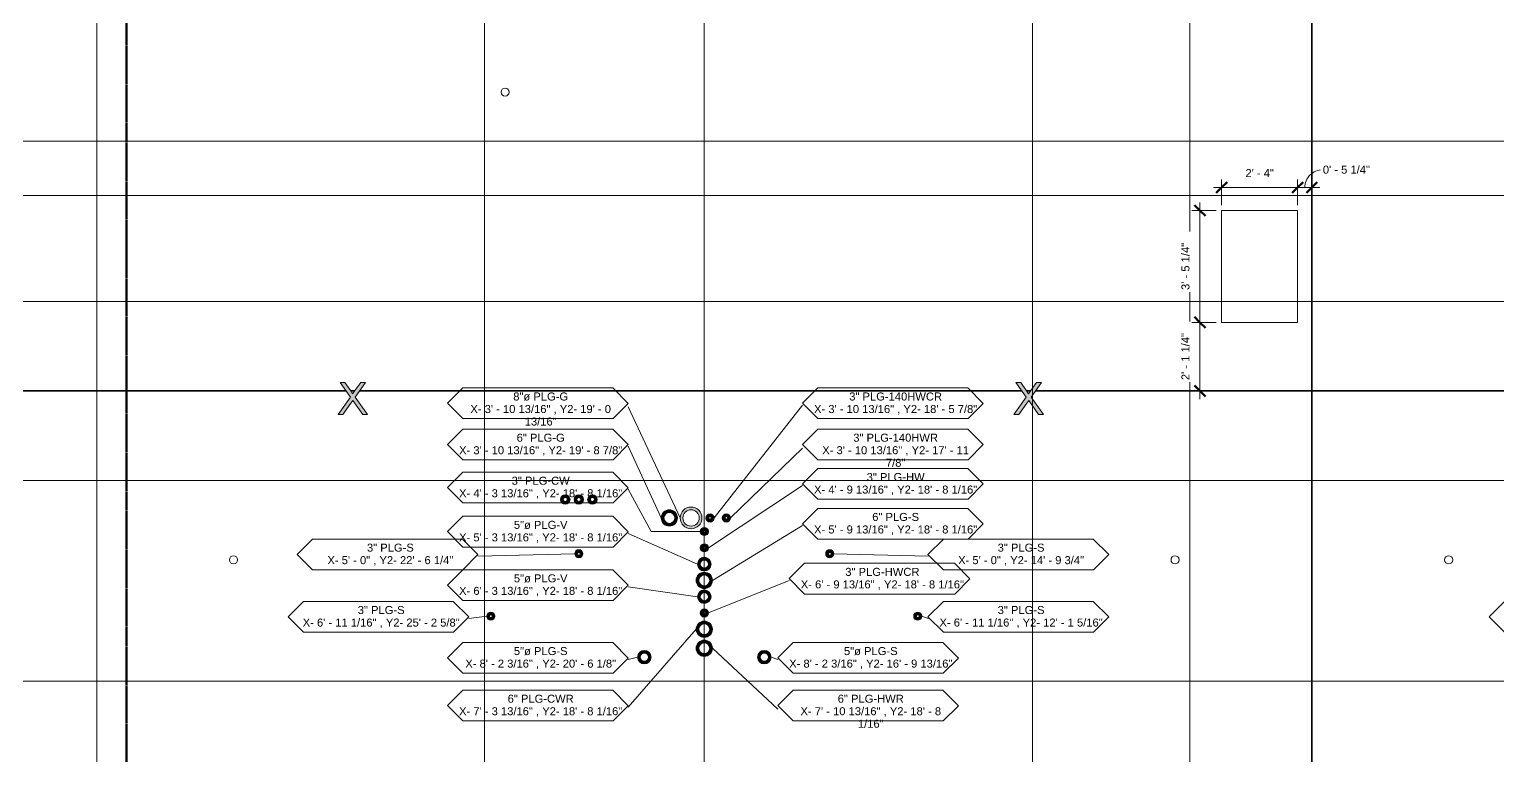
# Model space of a CAD drawing. Header units: inches. Extents: x -3670 to 241, y -250 to 1795.
# Drawn here: x -2381 to -1840, y 172 to 439 of the extents above; entities that cross this region are included whole.
import ezdxf

# ---------------------------------------------------------------- set-up
doc = ezdxf.new("R2010")
doc.units = ezdxf.units.IN
doc.header["$MEASUREMENT"] = 0
doc.linetypes.add('Dash', pattern=[0.25, 0.125, -0.125])
for name, color, linetype, lineweight in [('A-ANNO-DIMS', 211, 'Continuous', 9), ('A-ANNO-DIMS-32', 211, 'Continuous', 9), ('A-ANNO-MATC', 214, 'Dash', 140), ('A-DETL-MBND', 5, 'Continuous', 9), ('A-FLOR', 252, 'Continuous', 18), ('A-GENM', 13, 'Continuous', 9), ('A-GENM-IDEN', 13, 'Continuous', 9), ('S-GRID', 1, 'Continuous', 9)]:
    doc.layers.add(name, color=color, linetype=linetype, lineweight=lineweight)
doc.styles.add('Arial_1', font='arial.ttf', dxfattribs={"height": 2.950599})
doc.dimstyles.new('Linear_-_3_32__QAQC', dxfattribs={"dimscale": 12, "dimtxt": 3, "dimasz": 0.333333, "dimexe": 0.25, "dimexo": 0.166667, "dimgap": 0.25, "dimtad": 1, "dimdec": 4, "dimrnd": 0.0625, "dimzin": 1, "dimdsep": 46, "dimlunit": 4, "dimtxsty": 'Arial_1', "dimblk1": 'OBLIQUE', "dimblk2": 'OBLIQUE', "dimsah": 1, "dimcen": 0.09, "dimdle": 0.25, "dimadec": 0, "dimazin": 0, "dimtfac": 1, "dimtdec": 4, "dimtix": 1, "dimtmove": 0, "dimatfit": 3, "dimfxl": 1, "dimtvp": 1, "dimtfill": 1, "dimfrac": 2, "dimtolj": 1, "dimtzin": 0, "dimarcsym": 2})
doc.dimstyles.new('Linear_-_3_32__QAQC_1', dxfattribs={"dimscale": 12, "dimtxt": 3, "dimasz": 0.333333, "dimexe": 0.25, "dimexo": 0.166667, "dimgap": 0.25, "dimtad": 1, "dimdec": 4, "dimrnd": 0.0625, "dimzin": 1, "dimdsep": 46, "dimlunit": 4, "dimtxsty": 'Arial_1', "dimblk1": 'OBLIQUE', "dimblk2": 'OBLIQUE', "dimsah": 1, "dimcen": 0.09, "dimdle": 0.25, "dimadec": 0, "dimazin": 0, "dimtfac": 1, "dimtdec": 4, "dimtix": 1, "dimtmove": 0, "dimatfit": 3, "dimfxl": 1, "dimtvp": 1, "dimtfill": 1, "dimfrac": 2, "dimtolj": 1, "dimtzin": 0, "dimarcsym": 2})
doc.dimstyles.new('Linear_-_3_32__QAQC_4', dxfattribs={"dimscale": 12, "dimtxt": 3, "dimasz": 0.333333, "dimexe": 0.25, "dimexo": 0.166667, "dimgap": 0.25, "dimtad": 1, "dimdec": 4, "dimrnd": 0.0625, "dimzin": 1, "dimdsep": 46, "dimlunit": 4, "dimtxsty": 'Arial_1', "dimblk1": 'OBLIQUE', "dimblk2": 'OBLIQUE', "dimsah": 1, "dimcen": 0.09, "dimdle": 0.25, "dimadec": 0, "dimazin": 0, "dimtfac": 1, "dimtdec": 4, "dimtix": 1, "dimtmove": 1, "dimatfit": 3, "dimfxl": 1, "dimtvp": 1, "dimtfill": 1, "dimfrac": 2, "dimtolj": 1, "dimtzin": 0, "dimarcsym": 2})

# ---------------------------------------------------------------- blocks, each defined once
blk = doc.blocks.new('TBC_Round Sleeve - Floor or Wall - TBC_Round Sleeve - Floor or Wall-1542574-01 - SECOND LEVEL - PENENTRATIONS')
at = {"layer": 'A-DETL-MBND'}
h = blk.add_hatch(color=256, dxfattribs=at)
h.paths.add_polyline_path([(-2.5, 0), (-2.41, -0.65), (-2.17, -1.25), (-1.77, -1.77), (-1.21, -2.18), (-0.65, -2.41), (0, -2.5), (0.65, -2.41), (1.25, -2.17), (1.77, -1.77), (2.17, -1.25), (2.41, -0.65), (2.5, 0), (2.41, 0.65), (2.17, 1.25), (1.77, 1.77), (1.25, 2.17), (0.65, 2.41), (0, 2.5), (-0.65, 2.41), (-1.25, 2.17), (-1.77, 1.77), (-2.17, 1.25), (-2.41, 0.65)], flags=0)
h.paths.add_polyline_path([(-1.5, 0), (-1.45, 0.39), (-1.3, 0.75), (-1.06, 1.06), (-0.75, 1.3), (-0.39, 1.45), (0, 1.5), (0.39, 1.45), (0.75, 1.3), (1.06, 1.06), (1.3, 0.75), (1.45, 0.39), (1.5, 0), (1.45, -0.39), (1.3, -0.75), (1.06, -1.06), (0.75, -1.3), (0.39, -1.45), (0, -1.5), (-0.39, -1.45), (-0.75, -1.3), (-1.06, -1.06), (-1.3, -0.75), (-1.45, -0.39)], flags=0)
for radius, start, end in [(2.5, 360, 180), (1.5, 0, 180), (2.5, 180, 360), (1.5, 180, 0)]:
    blk.add_arc((0, 0), radius, start, end, dxfattribs=at)
blk = doc.blocks.new('TBC_Round Sleeve - Floor or Wall - TBC_Round Sleeve - Floor or Wall-1542573-01 - SECOND LEVEL - PENENTRATIONS')
at = {"layer": 'A-DETL-MBND'}
h = blk.add_hatch(color=256, dxfattribs=at)
h.paths.add_polyline_path([(-1.5, 0), (-1.45, -0.39), (-1.3, -0.75), (-1.06, -1.06), (-0.75, -1.3), (-0.39, -1.45), (0, -1.5), (0.39, -1.45), (0.75, -1.3), (1.06, -1.06), (1.3, -0.75), (1.45, -0.39), (1.5, 0), (1.45, 0.39), (1.3, 0.75), (1.06, 1.06), (0.75, 1.3), (0.39, 1.45), (0, 1.5), (-0.39, 1.45), (-0.75, 1.3), (-1.06, 1.06), (-1.3, 0.75), (-1.45, 0.39)], flags=0)
h.paths.add_polyline_path([(-0.5, 0), (-0.48, 0.13), (-0.43, 0.25), (-0.35, 0.35), (-0.25, 0.43), (-0.13, 0.48), (0, 0.5), (0.13, 0.48), (0.25, 0.43), (0.35, 0.35), (0.43, 0.25), (0.48, 0.13), (0.5, 0), (0.48, -0.13), (0.43, -0.25), (0.35, -0.35), (0.25, -0.43), (0.13, -0.48), (0, -0.5), (-0.13, -0.48), (-0.25, -0.43), (-0.35, -0.35), (-0.43, -0.25), (-0.48, -0.13)], flags=0)
for radius, start, end in [(1.5, 360, 180), (0.5, 0, 180), (1.5, 180, 360), (0.5, 180, 0)]:
    blk.add_arc((0, 0), radius, start, end, dxfattribs=at)
blk = doc.blocks.new('TBC_Round Sleeve - Floor or Wall - TBC_Round Sleeve - Floor or Wall-1542575-01 - SECOND LEVEL - PENENTRATIONS')
at = {"layer": 'A-DETL-MBND'}
h = blk.add_hatch(color=256, dxfattribs=at)
h.paths.add_polyline_path([(-3, 0), (-2.9, -0.78), (-2.6, -1.5), (-2.12, -2.12), (-1.5, -2.6), (-0.78, -2.9), (0, -3), (0.78, -2.9), (1.5, -2.6), (2.12, -2.12), (2.6, -1.5), (2.9, -0.78), (3, 0), (2.9, 0.78), (2.6, 1.5), (2.12, 2.12), (1.5, 2.6), (0.78, 2.9), (0, 3), (-0.78, 2.9), (-1.5, 2.6), (-2.12, 2.12), (-2.6, 1.5), (-2.9, 0.78), (-2.97, 0.19)], flags=0)
h.paths.add_polyline_path([(-2, 0), (-1.93, 0.52), (-1.73, 1), (-1.41, 1.41), (-1, 1.73), (-0.52, 1.93), (0, 2), (0.52, 1.93), (1, 1.73), (1.41, 1.41), (1.73, 1), (1.93, 0.52), (2, 0), (1.93, -0.52), (1.73, -1), (1.41, -1.41), (1, -1.73), (0.52, -1.93), (0, -2), (-0.52, -1.93), (-1, -1.73), (-1.41, -1.41), (-1.73, -1), (-1.93, -0.52)], flags=0)
for radius, start, end in [(3, 360, 180), (2, 0, 180), (3, 180, 360), (2, 180, 0)]:
    blk.add_arc((0, 0), radius, start, end, dxfattribs=at)
blk = doc.blocks.new('TBC_Round Sleeve - Floor or Wall - TBC_Round Sleeve - Floor or Wall-1542576-01 - SECOND LEVEL - PENENTRATIONS')
at = {"layer": 'A-DETL-MBND'}
h = blk.add_hatch(color=256, dxfattribs=at)
h.paths.add_polyline_path([(-4, 0), (-3.86, -1.04), (-3.46, -2), (-2.83, -2.83), (-2, -3.46), (-1.04, -3.86), (0, -4), (1.04, -3.86), (2, -3.46), (2.83, -2.83), (3.46, -2), (3.86, -1.04), (4, 0), (3.86, 1.04), (3.46, 2), (2.83, 2.83), (2, 3.46), (1.04, 3.86), (0, 4), (-1.04, 3.86), (-2, 3.46), (-2.83, 2.83), (-3.46, 2), (-3.86, 1.04)], flags=0)
h.paths.add_polyline_path([(-3, 0), (-2.9, 0.78), (-2.6, 1.5), (-2.12, 2.12), (-1.5, 2.6), (-0.78, 2.9), (0, 3), (0.78, 2.9), (1.5, 2.6), (2.12, 2.12), (2.6, 1.5), (2.9, 0.78), (3, 0), (2.9, -0.78), (2.6, -1.5), (2.12, -2.12), (1.5, -2.6), (0.78, -2.9), (0, -3), (-0.78, -2.9), (-1.5, -2.6), (-2.12, -2.12), (-2.6, -1.5), (-2.9, -0.78)], flags=0)
for radius, start, end in [(4, 360, 180), (3, 0, 180), (4, 180, 360), (3, 180, 0)]:
    blk.add_arc((0, 0), radius, start, end, dxfattribs=at)
blk = doc.blocks.new('Control_Line - TBC_3D ControlLine_X-1534453-01 - SECOND LEVEL - PENENTRATIONS')
at = {"layer": 'A-GENM'}
h = blk.add_hatch(color=256, dxfattribs=at)
h.paths.add_polyline_path([(3733.2, -0.13), (3735.49, -0.12), (3735.32, 0.13), (3655.53, 0.12), (3655.33, -0.02), (3655.47, -0.13), (3678.65, -0.13)], flags=0)
h.paths.add_polyline_path([(3738, -0.13), (3738, 0.13), (3737.09, 0.12), (3737.24, -0.11), (3737.25, -0.13), (3737.85, -0.13)], flags=0)
h.paths.add_polyline_path([(3653.52, -0.13), (3654, -0.12), (3654.11, -0.06), (3653.85, 0.13), (3491.31, 0.12), (3491.13, -0.13), (3615.68, -0.13)], flags=0)
h.paths.add_polyline_path([(3450.4, -0.13), (3486.29, -0.12), (3486.12, 0.13), (3242.11, 0.12), (3241.93, -0.13), (3442.53, -0.13)], flags=0)
h.paths.add_polyline_path([(3489.34, -0.13), (3489.51, 0.13), (3487.89, 0.12), (3488.04, -0.11), (3488.05, -0.13), (3488.65, -0.13)], flags=0)
h.paths.add_polyline_path([(3238.85, -0.13), (3240.14, -0.12), (3240.31, 0.13), (3238.69, 0.12), (3238.84, -0.11), (3238.85, -0.12)], flags=0)
h.paths.add_polyline_path([(3201.5, 0), (3201.5, 0), (3201.38, 0.13), (2992.9, 0.11), (2992.73, -0.13), (3201.38, -0.12), (3201.47, -0.03)], flags=0)
h.paths.add_polyline_path([(3237.09, -0.13), (3236.92, 0.13), (3201.62, 0.12), (3201.5, 0), (3201.63, -0.13), (3234.8, -0.13)], flags=0)
h.paths.add_polyline_path([(2985.6, -0.13), (2987.89, -0.12), (2987.72, 0.13), (2743.7, 0.11), (2743.53, -0.13), (2923.07, -0.13)], flags=0)
h.paths.add_polyline_path([(2990.94, -0.13), (2991.11, 0.13), (2989.5, 0.11), (2989.64, -0.11), (2989.65, -0.13), (2990.25, -0.13)], flags=0)
h.paths.add_polyline_path([(2741.05, -0.13), (2741.74, -0.12), (2741.91, 0.13), (2740.3, 0.11), (2740.44, -0.11), (2740.45, -0.13)], flags=0)
h.paths.add_polyline_path([(2734.17, -0.13), (2738.69, -0.12), (2738.52, 0.13), (2494.5, 0.11), (2494.33, -0.13), (2702.69, -0.13)], flags=0)
h.paths.add_polyline_path([(2489.49, -0.13), (2489.32, 0.13), (2245.3, 0.11), (2245.13, -0.13), (2487.2, -0.13)], flags=0)
h.paths.add_polyline_path([(2492.54, -0.13), (2492.71, 0.13), (2491.1, 0.11), (2491.24, -0.11), (2491.25, -0.13), (2491.85, -0.13)], flags=0)
h.paths.add_polyline_path([(2240.29, -0.13), (2240.12, 0.13), (1996.1, 0.11), (1995.93, -0.13), (2238, -0.13)], flags=0)
h.paths.add_polyline_path([(2243.34, -0.13), (2243.51, 0.13), (2241.9, 0.11), (2242.04, -0.11), (2242.05, -0.13), (2242.65, -0.13)], flags=0)
h.paths.add_polyline_path([(1991.09, -0.13), (1990.92, 0.13), (1746.9, 0.11), (1746.73, -0.13), (1988.8, -0.13)], flags=0)
h.paths.add_polyline_path([(1992.85, -0.13), (1994.14, -0.11), (1994.31, 0.13), (1992.7, 0.11), (1992.84, -0.11), (1992.85, -0.12)], flags=0)
h.paths.add_polyline_path([(1743.65, -0.13), (1744.94, -0.11), (1745.11, 0.13), (1743.5, 0.11), (1743.64, -0.11), (1743.64, -0.12)], flags=0)
h.paths.add_polyline_path([(1599.5, 0), (1599.37, 0.13), (1497.7, 0.12), (1497.53, -0.13), (1599.39, -0.11), (1599.5, -0.01)], flags=0)
h.paths.add_polyline_path([(1726.73, -0.13), (1741.89, -0.11), (1741.72, 0.13), (1599.62, 0.12), (1599.5, 0), (1599.62, -0.13), (1663.77, -0.13)], flags=0)
h.paths.add_polyline_path([(1474.87, -0.13), (1492.68, -0.11), (1492.52, 0.13), (1248.5, 0.12), (1248.33, -0.13), (1348.94, -0.13)], flags=0)
h.paths.add_polyline_path([(1494.45, -0.13), (1495.74, -0.11), (1495.91, 0.13), (1494.29, 0.12), (1494.44, -0.11), (1494.44, -0.12)], flags=0)
h.paths.add_polyline_path([(1245.25, -0.13), (1246.55, -0.11), (1246.71, 0.13), (1245.09, 0.12), (1245.24, -0.11), (1245.24, -0.12)], flags=0)
h.paths.add_polyline_path([(1223.01, -0.13), (1243.48, -0.11), (1243.32, 0.13), (999.3, 0.12), (999.13, -0.13), (1160.05, -0.13)], flags=0)
h.paths.add_polyline_path([(994.29, -0.13), (994.12, 0.13), (750.11, 0.12), (749.93, -0.13), (992, -0.13)], flags=0)
h.paths.add_polyline_path([(997.34, -0.13), (997.51, 0.13), (995.89, 0.12), (996.04, -0.11), (996.05, -0.13), (996.65, -0.13)], flags=0)
h.paths.add_polyline_path([(747.45, -0.13), (748.15, -0.11), (748.31, 0.13), (746.69, 0.12), (746.84, -0.11), (746.85, -0.13)], flags=0)
h.paths.add_polyline_path([(742.8, -0.13), (745.08, -0.11), (744.92, 0.13), (500.91, 0.12), (500.73, -0.13), (719.29, -0.13)], flags=0)
h.paths.add_polyline_path([(474, 0), (473.87, 0.13), (375.59, 0.12), (375.39, -0.02), (375.54, -0.13), (473.88, -0.12), (474, 0)], flags=0)
h.paths.add_polyline_path([(495.89, -0.13), (495.72, 0.13), (474.12, 0.12), (474, 0), (474.12, -0.13), (493.6, -0.13)], flags=0)
h.paths.add_polyline_path([(498.25, -0.13), (498.94, -0.12), (499.11, 0.13), (497.49, 0.12), (497.64, -0.11), (497.65, -0.13)], flags=0)
h.paths.add_polyline_path([(372.98, -0.13), (374.07, -0.12), (374.17, -0.06), (373.92, 0.13), (251.71, 0.12), (251.53, -0.13), (357.24, -0.13)], flags=0)
h.paths.add_polyline_path([(249.05, -0.13), (249.74, -0.12), (249.91, 0.13), (248.29, 0.12), (248.44, -0.11), (248.45, -0.13)], flags=0)
h.paths.add_polyline_path([(244.4, -0.13), (246.69, -0.12), (246.52, 0.13), (225.59, 0.12), (225.39, -0.02), (225.54, -0.13), (225.88, -0.13)], flags=0)
h.paths.add_polyline_path([(223.58, -0.13), (224.07, -0.12), (224.17, -0.06), (223.92, 0.13), (83.66, 0.12), (83.46, -0.02), (83.61, -0.13), (215.57, -0.13)], flags=0)
h.paths.add_polyline_path([(82.13, -0.13), (82.24, -0.06), (81.98, 0.13), (2.72, 0.12), (2.72, -0.13), (81.65, -0.13)], flags=0)
for points in [[(1251.36, -8.71), (1246.8, -2.29), (1250.62, 3.1), (1248.82, 3.1), (1245.85, -1.1), (1245.12, 0.08), (1242.97, 3.1), (1241.2, 3.1), (1245.02, -2.27), (1240.46, -8.71), (1242.26, -8.71), (1245.92, -3.54), (1249.58, -8.71)], [(1500.56, -8.71), (1496, -2.29), (1499.82, 3.1), (1498.02, 3.1), (1495.05, -1.1), (1494.32, 0.08), (1492.17, 3.1), (1490.4, 3.1), (1494.22, -2.27), (1489.66, -8.71), (1491.46, -8.71), (1495.12, -3.54), (1498.78, -8.71)]]:
    blk.add_hatch(color=256, dxfattribs=at).paths.add_polyline_path(points, flags=0)
for p, q in [((1243.32, 0.13), (999.31, 0.13)), ((1242.97, 3.1), (1241.2, 3.1)), ((1241.2, 3.1), (1245.02, -2.27)), ((1245.12, 0.08), (1242.97, 3.1)), ((1246.71, 0.13), (1245.09, 0.13)), ((1245.85, -1.1), (1245.12, 0.08)), ((1246.69, 0.1), (1245.85, -1.1)), ((1248.82, 3.1), (1246.69, 0.1)), ((1246.8, -2.29), (1250.62, 3.1)), ((1492.52, 0.13), (1248.51, 0.13)), ((1250.62, 3.1), (1248.82, 3.1)), ((1492.17, 3.1), (1490.4, 3.1)), ((1490.4, 3.1), (1494.22, -2.27)), ((1494.32, 0.08), (1492.17, 3.1)), ((1495.91, 0.13), (1494.29, 0.13)), ((1495.05, -1.1), (1494.32, 0.08)), ((1495.89, 0.1), (1495.05, -1.1)), ((1498.02, 3.1), (1495.89, 0.1)), ((1496, -2.29), (1499.82, 3.1)), ((1599.44, 0.13), (1497.71, 0.13)), ((1499.82, 3.1), (1498.02, 3.1)), ((1741.72, 0.13), (1599.56, 0.13)), ((999.13, -0.13), (1243.49, -0.13)), ((1245.02, -2.27), (1240.46, -8.71)), ((1242.26, -8.71), (1245.22, -4.52)), ((1245.22, -4.52), (1245.92, -3.54)), ((1245.25, -0.13), (1246.54, -0.13)), ((1245.92, -3.54), (1246.55, -4.43)), ((1246.55, -4.43), (1249.58, -8.71)), ((1251.36, -8.71), (1246.8, -2.29)), ((1248.33, -0.13), (1492.69, -0.13)), ((1494.22, -2.27), (1489.66, -8.71)), ((1491.46, -8.71), (1494.42, -4.52)), ((1494.42, -4.52), (1495.12, -3.54)), ((1494.45, -0.13), (1495.74, -0.13)), ((1495.12, -3.54), (1495.75, -4.43)), ((1495.75, -4.43), (1498.78, -8.71)), ((1500.56, -8.71), (1496, -2.29)), ((1497.53, -0.13), (1599.44, -0.13)), ((1599.56, -0.13), (1741.89, -0.13)), ((1240.46, -8.71), (1242.26, -8.71)), ((1249.58, -8.71), (1251.36, -8.71)), ((1489.66, -8.71), (1491.46, -8.71)), ((1498.78, -8.71), (1500.56, -8.71))]:
    blk.add_line(p, q, dxfattribs=at)
blk = doc.blocks.new('Control_Line - TBC_3D ControlLine_Y-1534558-01 - SECOND LEVEL - PENENTRATIONS')
at = {"layer": 'A-GENM'}
h = blk.add_hatch(color=256, dxfattribs=at)
h.paths.add_polyline_path([(1536, -0.06), (1536, 0.12), (1534.81, 0.12), (1534.64, -0.13), (1536, -0.12), (1536, -0.09)], flags=0)
h.paths.add_polyline_path([(1533.19, 0.12), (1529.89, 0.12), (1530.05, -0.13), (1533.03, -0.12), (1533.19, 0.12)], flags=0)
h.paths.add_polyline_path([(1528.31, -0.13), (1528.14, 0.12), (1431.14, 0.12), (1431.5, -0.13), (1526.12, -0.13)], flags=0)
h.paths.add_polyline_path([(1430.67, 0.11), (1430.67, 0.12), (1237.73, 0.11), (1237.76, -0.13), (1430.67, -0.12), (1430.67, 0.09)], flags=0)
h.paths.add_polyline_path([(1236.25, -0.13), (1236.2, 0.12), (1231.94, 0.11), (1231.9, -0.13), (1236.13, -0.13)], flags=0)
h.paths.add_polyline_path([(1230.46, 0.12), (1227.6, 0.11), (1227.44, -0.13), (1230.4, -0.11), (1230.46, 0.12)], flags=0)
h.paths.add_polyline_path([(1225.99, 0.12), (1222.69, 0.11), (1222.85, -0.13), (1225.84, -0.11), (1225.99, 0.12)], flags=0)
h.paths.add_polyline_path([(1221.11, -0.13), (1220.94, 0.12), (1070.11, 0.11), (1070, 0), (1070.13, -0.13), (1218.92, -0.13)], flags=0)
h.paths.add_polyline_path([(1070, 0), (1069.99, 0.01), (1069.88, 0.12), (930.53, 0.11), (930.56, -0.13), (1069.89, -0.11), (1069.98, -0.02)], flags=0)
h.paths.add_polyline_path([(929.05, -0.13), (929, 0.12), (924.75, 0.11), (924.7, -0.13), (928.93, -0.13)], flags=0)
h.paths.add_polyline_path([(923.26, 0.12), (920.41, 0.11), (920.24, -0.13), (923.2, -0.11), (923.26, 0.12)], flags=0)
h.paths.add_polyline_path([(918.79, 0.12), (915.49, 0.11), (915.65, -0.13), (918.64, -0.11), (918.79, 0.12)], flags=0)
h.paths.add_polyline_path([(913.91, -0.13), (913.74, 0.12), (623.33, 0.12), (623.36, -0.13), (911.72, -0.13)], flags=0)
h.paths.add_polyline_path([(621.85, -0.13), (621.8, 0.12), (617.55, 0.12), (617.5, -0.13), (621.73, -0.13)], flags=0)
h.paths.add_polyline_path([(616.06, 0.12), (613.21, 0.12), (613.04, -0.13), (616, -0.12), (616.06, 0.12)], flags=0)
h.paths.add_polyline_path([(611.59, 0.12), (608.29, 0.12), (608.45, -0.13), (611.44, -0.12), (611.59, 0.12)], flags=0)
h.paths.add_polyline_path([(606.71, -0.13), (606.54, 0.12), (372.54, 0.12), (372.9, -0.13), (604.52, -0.13)], flags=0)
h.paths.add_polyline_path([(372.07, -0.06), (372.07, 0.12), (316.13, 0.12), (316.16, -0.13), (372.07, -0.12), (372.07, -0.08)], flags=0)
h.paths.add_polyline_path([(314.65, -0.13), (314.6, 0.12), (310.35, 0.12), (310.3, -0.13), (314.53, -0.13)], flags=0)
h.paths.add_polyline_path([(308.86, 0.12), (306.01, 0.12), (305.84, -0.13), (308.8, -0.12), (308.86, 0.12)], flags=0)
h.paths.add_polyline_path([(304.39, 0.12), (301.09, 0.12), (301.25, -0.13), (304.24, -0.12), (304.39, 0.12)], flags=0)
h.paths.add_polyline_path([(299.51, -0.13), (299.34, 0.12), (222.54, 0.12), (222.9, -0.13), (297.92, -0.13)], flags=0)
h.paths.add_polyline_path([(222.07, 0.09), (222.07, 0.12), (99.94, 0.12), (100.3, -0.13), (222.07, -0.12), (222.07, 0.08)], flags=0)
h.paths.add_polyline_path([(99.47, 0.11), (99.47, 0.12), (8.93, 0.12), (8.96, -0.13), (99.47, -0.12), (99.47, 0.11)], flags=0)
h.paths.add_polyline_path([(7.45, -0.13), (7.4, 0.12), (3.15, 0.12), (3.1, -0.13), (7.33, -0.13)], flags=0)
for p, q in [((1069.94, 0.12), (930.53, 0.12)), ((1220.94, 0.12), (1070.06, 0.12)), ((930.55, -0.13), (1069.94, -0.13)), ((1070.06, -0.13), (1221.11, -0.13))]:
    blk.add_line(p, q, dxfattribs=at)
blk = doc.blocks.new('TBC_Round Sleeve - Floor or Wall - TBC_Round Sleeve - Floor or Wall-1542578-01 - SECOND LEVEL - PENENTRATIONS')
at = {"layer": 'A-DETL-MBND'}
h = blk.add_hatch(color=256, dxfattribs=at)
h.paths.add_polyline_path([(-1.75, 0), (-1.69, -0.45), (-1.52, -0.87), (-1.24, -1.24), (-0.87, -1.52), (-0.45, -1.69), (0, -1.75), (0.45, -1.69), (0.88, -1.52), (1.24, -1.24), (1.52, -0.87), (1.7, -0.41), (1.75, 0), (1.69, 0.45), (1.52, 0.88), (1.24, 1.24), (0.88, 1.52), (0.45, 1.69), (0, 1.75), (-0.45, 1.69), (-0.87, 1.52), (-1.24, 1.24), (-1.52, 0.88), (-1.69, 0.45)], flags=0)
h.paths.add_polyline_path([(-0.75, 0), (-0.72, 0.19), (-0.65, 0.38), (-0.53, 0.53), (-0.37, 0.65), (-0.19, 0.72), (0, 0.75), (0.19, 0.72), (0.38, 0.65), (0.53, 0.53), (0.65, 0.38), (0.72, 0.19), (0.75, 0), (0.72, -0.19), (0.62, -0.41), (0.53, -0.53), (0.38, -0.65), (0.19, -0.72), (0, -0.75), (-0.19, -0.72), (-0.37, -0.65), (-0.53, -0.53), (-0.65, -0.37), (-0.72, -0.19)], flags=0)
for radius, start, end in [(1.75, 360, 180), (0.75, 0, 180), (1.75, 180, 360), (0.75, 180, 0)]:
    blk.add_arc((0, 0), radius, start, end, dxfattribs=at)
blk = doc.blocks.new('TBC_Sleeve Element Tag_v2 - Sleeves Located-1541821-01 - SECOND LEVEL - PENENTRATIONS')
at = {"layer": 'A-GENM-IDEN'}
for p, q in [((-0.423, 0.029), (-0.6, -0.148)), ((1.303, 0.029), (-0.423, 0.029)), ((1.482, -0.15), (1.303, 0.029)), ((-0.6, -0.148), (-0.423, -0.325)), ((1.307, -0.325), (1.482, -0.15)), ((-0.423, -0.325), (1.307, -0.325))]:
    blk.add_line(p, q, dxfattribs=at)
blk = doc.blocks.new('DIMBLOCK242-01 - SECOND LEVEL - PENENTRATIONS')
at = {"layer": 'A-ANNO-DIMS-32', "transparency": 16777216}
for p, q in [((-1944.25, 380.95), (-1913.25, 380.95)), ((-1941.25, 374.48), (-1941.25, 383.95)), ((-1941.25, 380.95), (-1941.25, 374.48)), ((-1913.25, 374.48), (-1913.25, 383.95)), ((-1913.25, 380.95), (-1913.25, 374.48))]:
    blk.add_line(p, q, dxfattribs=at)
at = {"layer": 'A-ANNO-DIMS-32', "lineweight": 50, "transparency": 16777216}
for p, q in [((-1941.25, 380.95), (-1943.25, 378.95)), ((-1941.25, 380.95), (-1939.25, 382.95)), ((-1913.25, 380.95), (-1915.25, 378.95)), ((-1913.25, 380.95), (-1911.25, 382.95))]:
    blk.add_line(p, q, dxfattribs=at)
at = {"layer": 'A-ANNO-DIMS-32', "color": 0, "transparency": 16777216, "insert": (-1932.49, 387.77), "char_height": 2.951, "width": 12.5723, "attachment_point": 1, "line_spacing_factor": 0.938532, "style": 'Arial_1', "bg_fill": 3, "box_fill_scale": 1.25, "bg_fill_color": 0, "bg_fill_transparency": 0}
blk.add_mtext('2\' - 4"', dxfattribs=at)
blk = doc.blocks.new('_Oblique')
at = {"color": 0, "linetype": 'ByBlock', "lineweight": -2}
blk.add_line((-0.5, -0.5), (0.5, 0.5), dxfattribs=at)
blk = doc.blocks.new('DIMBLOCK243-01 - SECOND LEVEL - PENENTRATIONS')
at = {"layer": 'A-ANNO-DIMS-32', "lineweight": 50, "transparency": 16777216}
for p, q in [((-1913.25, 380.95), (-1915.25, 378.95)), ((-1913.25, 380.95), (-1911.25, 382.95)), ((-1908, 380.95), (-1910, 378.95)), ((-1908, 380.95), (-1906, 382.95))]:
    blk.add_line(p, q, dxfattribs=at)
at = {"layer": 'A-ANNO-DIMS-32', "transparency": 16777216}
for p, q in [((-1913.25, 374.48), (-1913.25, 383.95)), ((-1913.25, 380.95), (-1905, 380.95)), ((-1913.25, 380.95), (-1913.25, 374.48)), ((-1908, 381.77), (-1908, 377.95)), ((-1908, 380.95), (-1908, 381.77))]:
    blk.add_line(p, q, dxfattribs=at)
blk.add_ellipse((-1903.95, 380.95), major_axis=(6.68, 0), ratio=0.983872, start_param=1.570796, end_param=3.141593, dxfattribs=at)
at = {"layer": 'A-ANNO-DIMS-32', "color": 0, "transparency": 16777216, "insert": (-1903.95, 389.03), "char_height": 2.9506, "width": 20.7692, "attachment_point": 1, "line_spacing_factor": 0.938532, "style": 'Arial_1', "bg_fill": 3, "box_fill_scale": 1.25, "bg_fill_color": 0, "bg_fill_transparency": 0}
blk.add_mtext('0\' - 5 1/4"', dxfattribs=at)
blk = doc.blocks.new('DIMBLOCK244-01 - SECOND LEVEL - PENENTRATIONS')
at = {"layer": 'A-ANNO-DIMS-32', "transparency": 16777216}
for p, q in [((-1943.25, 331.25), (-1952.25, 331.25)), ((-1949.25, 303), (-1949.25, 331.25)), ((-1949.25, 331.25), (-1943.25, 331.25)), ((-1950.08, 306), (-1946.25, 306)), ((-1949.25, 306), (-1950.08, 306))]:
    blk.add_line(p, q, dxfattribs=at)
at = {"layer": 'A-ANNO-DIMS-32', "lineweight": 50, "transparency": 16777216}
for p, q in [((-1949.25, 331.25), (-1951.25, 333.25)), ((-1949.25, 331.25), (-1947.25, 329.25)), ((-1949.25, 306), (-1951.25, 308)), ((-1949.25, 306), (-1947.25, 304))]:
    blk.add_line(p, q, dxfattribs=at)
at = {"layer": 'A-ANNO-DIMS-32', "color": 0, "transparency": 16777216, "insert": (-1956.08, 309.97), "char_height": 2.9506, "width": 20.7692, "attachment_point": 1, "rotation": 90, "line_spacing_factor": 0.938532, "style": 'Arial_1', "bg_fill": 3, "box_fill_scale": 1.25, "bg_fill_color": 0, "bg_fill_transparency": 0}
blk.add_mtext('2\' - 1 1/4"', dxfattribs=at)
blk = doc.blocks.new('DIMBLOCK245-01 - SECOND LEVEL - PENENTRATIONS')
at = {"layer": 'A-ANNO-DIMS-32', "lineweight": 50, "transparency": 16777216}
for p, q in [((-1949.25, 372.48), (-1951.25, 374.48)), ((-1949.25, 372.48), (-1947.25, 370.48)), ((-1949.25, 331.25), (-1951.25, 333.25)), ((-1949.25, 331.25), (-1947.25, 329.25))]:
    blk.add_line(p, q, dxfattribs=at)
at = {"layer": 'A-ANNO-DIMS-32', "transparency": 16777216}
for p, q in [((-1949.25, 331.25), (-1949.25, 375.48)), ((-1943.25, 372.48), (-1952.25, 372.48)), ((-1949.25, 372.48), (-1943.25, 372.48)), ((-1943.25, 331.25), (-1952.25, 331.25)), ((-1949.25, 331.25), (-1943.25, 331.25))]:
    blk.add_line(p, q, dxfattribs=at)
at = {"layer": 'A-ANNO-DIMS-32', "color": 0, "transparency": 16777216, "insert": (-1956.08, 343.21), "char_height": 2.9506, "width": 20.7692, "attachment_point": 1, "rotation": 90, "line_spacing_factor": 0.938532, "style": 'Arial_1', "bg_fill": 3, "box_fill_scale": 1.25, "bg_fill_color": 0, "bg_fill_transparency": 0}
blk.add_mtext('3\' - 5 1/4"', dxfattribs=at)

msp = doc.modelspace()

# ---------------------------------------------------------------- linework, layer by layer
at = {"layer": 'A-ANNO-MATC'}
msp.add_line((-2344.99997, 1750.74758), (-2344.99997, -206.10436), dxfattribs=at)
at = {"layer": 'A-FLOR'}
for p, q in [((-1941.25, 372.47876), (-1913.25, 372.47876)), ((-1941.25, 331.25), (-1941.25, 372.47876)), ((-1913.25, 372.47876), (-1913.25, 331.25)), ((-1913.25, 331.25), (-1941.25, 331.25))]:
    msp.add_line(p, q, dxfattribs=at)
for centre, radius, start, end in [((-2205.44794, 416.13387), 1.5, 90, 270), ((-2205.44794, 416.13387), 1.5, 270, 90), ((-2183.26, 265.97105), 1.75, 90, 270), ((-2183.26, 265.97105), 1.75, 270, 90), ((-2178.26, 265.97105), 1.75, 90, 270), ((-2178.26, 265.97105), 1.75, 270, 90), ((-2173.26, 265.97105), 1.75, 90, 270), ((-2173.26, 265.97105), 1.75, 270, 90), ((-2144.885, 259.18567), 3, 90, 270), ((-2144.885, 259.18567), 3, 270, 90), ((-2136.885, 259.18567), 4, 90, 270), ((-2136.885, 259.18567), 4, 270, 90), ((-2129.885, 259.18567), 1.5, 90, 270), ((-2129.885, 259.18567), 1.5, 270, 90), ((-2123.885, 259.18567), 1.5, 90, 270), ((-2123.885, 259.18567), 1.5, 270, 90), ((-2132, 254.1743), 1.5, 90, 270), ((-2132, 254.1743), 1.5, 270, 90), ((-2132, 248.1743), 1.5, 90, 270), ((-2132, 248.1743), 1.5, 270, 90), ((-2305.57206, 243.75366), 1.5, 90, 270), ((-2305.57206, 243.75366), 1.5, 270, 90), ((-2178.25301, 245.99556), 1.5, 90, 270), ((-2178.25301, 245.99556), 1.5, 270, 90), ((-2132, 242.1743), 2.5, 90, 270), ((-2132, 242.1743), 2.5, 270, 90), ((-2085.74699, 245.99556), 1.5, 90, 270), ((-2085.74699, 245.99556), 1.5, 270, 90), ((-1958.42794, 243.75366), 1.5, 90, 270), ((-1958.42794, 243.75366), 1.5, 270, 90), ((-1857.57206, 243.75366), 1.5, 90, 270), ((-1857.57206, 243.75366), 1.5, 270, 90), ((-2132, 236.1743), 3, 90, 270), ((-2132, 236.1743), 3, 270, 90), ((-2132, 230.1743), 2.5, 90, 270), ((-2132, 230.1743), 2.5, 270, 90), ((-2210.69711, 222.99837), 1.5, 90, 270), ((-2210.69711, 222.99837), 1.5, 270, 90), ((-2132, 224.1743), 1.5, 90, 270), ((-2132, 224.1743), 1.5, 270, 90), ((-2053.30289, 223.00163), 1.5, 90, 270), ((-2053.30289, 223.00163), 1.5, 270, 90), ((-2132, 218.1743), 3, 90, 270), ((-2132, 218.1743), 3, 270, 90), ((-2132, 211.1743), 3, 90, 270), ((-2132, 211.1743), 3, 270, 90), ((-2154.115, 207.87251), 2.5, 90, 270), ((-2154.115, 207.87251), 2.5, 270, 90), ((-2109.885, 207.87251), 2.5, 90, 270), ((-2109.885, 207.87251), 2.5, 270, 90)]:
    msp.add_arc(centre, radius, start, end, dxfattribs=at)
at = {"layer": 'A-GENM-IDEN'}
for p, q in [((-2140.885, 259.18567), (-2160.0306, 300.15164)), ((-2128.385, 259.18567), (-2095.76775, 300.80068)), ((-2147.885, 259.18567), (-2160.0306, 285.61569)), ((-2122.385, 259.18567), (-2095.76775, 284.96664)), ((-2130.5, 248.1743), (-2095.76775, 271.11916)), ((-2151.54835, 254.1743), (-2160.0306, 269.75893)), ((-2129, 236.1743), (-2095.76775, 256.41262)), ((-2134.5, 242.1743), (-2160.0306, 253.49411)), ((-2133.5, 254.1743), (-2151.54835, 254.1743)), ((-2179.75301, 245.99556), (-2215.44977, 245.09891)), ((-2084.24699, 245.99556), (-2049.51474, 245.09891)), ((-2134.5, 230.1743), (-2160.0306, 233.78521)), ((-2130.5, 224.1743), (-2100.65275, 236.16546)), ((-2212.19711, 222.99837), (-2218.83751, 222.10173)), ((-2051.80289, 223.00163), (-2049.51474, 222.10498)), ((-2135, 218.1743), (-2160.0306, 189.42053)), ((-2129, 211.1743), (-2104.93391, 188.77148)), ((-2156.615, 207.87251), (-2160.0306, 206.97587)), ((-2107.385, 207.87251), (-2104.93391, 206.97587))]:
    msp.add_line(p, q, dxfattribs=at)
at = {"layer": 'S-GRID'}
for p, q in [((-2356, 1782.99758), (-2356, -238.35436)), ((-2213, 1782.99758), (-2213, -238.35436)), ((-2132, 1782.99758), (-2132, -238.35436)), ((-2011, 1782.99758), (-2011, -238.35436)), ((-1953, 1782.99758), (-1953, -238.35436)), ((-1908, 1782.99758), (-1908, -238.35436)), ((-3580, 398), (228, 398)), ((-3580, 378), (228, 378)), ((-3580, 339), (226, 339)), ((228, 273), (-3580, 273)), ((228, 199), (-3580, 199))]:
    msp.add_line(p, q, dxfattribs=at)

# ---------------------------------------------------------------- block references
at = {"layer": 'A-GENM'}
for name, p, rotation in [('Control_Line - TBC_3D ControlLine_Y-1534558-01 - SECOND LEVEL - PENENTRATIONS', (-1908, 1376), 269.9999999999999), ('TBC_Round Sleeve - Floor or Wall - TBC_Round Sleeve - Floor or Wall-1542578-01 - SECOND LEVEL - PENENTRATIONS', (-2183.26, 265.97105), 90), ('TBC_Round Sleeve - Floor or Wall - TBC_Round Sleeve - Floor or Wall-1542578-01 - SECOND LEVEL - PENENTRATIONS', (-2178.26, 265.97105), 90), ('TBC_Round Sleeve - Floor or Wall - TBC_Round Sleeve - Floor or Wall-1542578-01 - SECOND LEVEL - PENENTRATIONS', (-2173.26, 265.97105), 90), ('TBC_Round Sleeve - Floor or Wall - TBC_Round Sleeve - Floor or Wall-1542575-01 - SECOND LEVEL - PENENTRATIONS', (-2144.885, 259.18567), 90), ('TBC_Round Sleeve - Floor or Wall - TBC_Round Sleeve - Floor or Wall-1542576-01 - SECOND LEVEL - PENENTRATIONS', (-2136.885, 259.18567), 90), ('TBC_Round Sleeve - Floor or Wall - TBC_Round Sleeve - Floor or Wall-1542573-01 - SECOND LEVEL - PENENTRATIONS', (-2129.885, 259.18567), 90), ('TBC_Round Sleeve - Floor or Wall - TBC_Round Sleeve - Floor or Wall-1542573-01 - SECOND LEVEL - PENENTRATIONS', (-2123.885, 259.18567), 90), ('TBC_Round Sleeve - Floor or Wall - TBC_Round Sleeve - Floor or Wall-1542573-01 - SECOND LEVEL - PENENTRATIONS', (-2132, 254.1743), 90), ('TBC_Round Sleeve - Floor or Wall - TBC_Round Sleeve - Floor or Wall-1542573-01 - SECOND LEVEL - PENENTRATIONS', (-2132, 248.1743), 90), ('TBC_Round Sleeve - Floor or Wall - TBC_Round Sleeve - Floor or Wall-1542573-01 - SECOND LEVEL - PENENTRATIONS', (-2178.25301, 245.99556), 90), ('TBC_Round Sleeve - Floor or Wall - TBC_Round Sleeve - Floor or Wall-1542574-01 - SECOND LEVEL - PENENTRATIONS', (-2132, 242.1743), 90), ('TBC_Round Sleeve - Floor or Wall - TBC_Round Sleeve - Floor or Wall-1542573-01 - SECOND LEVEL - PENENTRATIONS', (-2085.74699, 245.99556), 90), ('TBC_Round Sleeve - Floor or Wall - TBC_Round Sleeve - Floor or Wall-1542575-01 - SECOND LEVEL - PENENTRATIONS', (-2132, 236.1743), 90), ('TBC_Round Sleeve - Floor or Wall - TBC_Round Sleeve - Floor or Wall-1542574-01 - SECOND LEVEL - PENENTRATIONS', (-2132, 230.1743), 90), ('TBC_Round Sleeve - Floor or Wall - TBC_Round Sleeve - Floor or Wall-1542573-01 - SECOND LEVEL - PENENTRATIONS', (-2210.69711, 222.99837), 90), ('TBC_Round Sleeve - Floor or Wall - TBC_Round Sleeve - Floor or Wall-1542573-01 - SECOND LEVEL - PENENTRATIONS', (-2132, 224.1743), 90), ('TBC_Round Sleeve - Floor or Wall - TBC_Round Sleeve - Floor or Wall-1542573-01 - SECOND LEVEL - PENENTRATIONS', (-2053.30289, 223.00163), 90), ('TBC_Round Sleeve - Floor or Wall - TBC_Round Sleeve - Floor or Wall-1542575-01 - SECOND LEVEL - PENENTRATIONS', (-2132, 218.1743), 90), ('TBC_Round Sleeve - Floor or Wall - TBC_Round Sleeve - Floor or Wall-1542575-01 - SECOND LEVEL - PENENTRATIONS', (-2132, 211.1743), 90), ('TBC_Round Sleeve - Floor or Wall - TBC_Round Sleeve - Floor or Wall-1542574-01 - SECOND LEVEL - PENENTRATIONS', (-2154.115, 207.87251), 90), ('TBC_Round Sleeve - Floor or Wall - TBC_Round Sleeve - Floor or Wall-1542574-01 - SECOND LEVEL - PENENTRATIONS', (-2109.885, 207.87251), 90)]:
    msp.add_blockref(name, p, dxfattribs=dict(at, rotation=rotation))
msp.add_blockref('Control_Line - TBC_3D ControlLine_X-1534453-01 - SECOND LEVEL - PENENTRATIONS', (-3507.5, 306), dxfattribs=at)
at = {"layer": 'A-GENM-IDEN', "xscale": 31.99999999999999, "yscale": 31.99999999999999, "zscale": 31.99999999999999}
for p in [(-2207.45119, 306.1826), (-2076.58083, 306.1826), (-2207.45119, 290.9976), (-2076.58083, 290.9976), (-2076.58083, 276.50107), (-2207.45119, 275.14084), (-2076.58083, 261.79454), (-2207.45119, 258.87603), (-2262.87036, 250.48083), (-2030.32782, 250.48083), (-2207.45119, 239.16712), (-2081.46583, 241.54737), (-2266.25811, 227.48364), (-2030.32782, 227.4869), (-1823.45167, 227.48364), (-2207.45119, 212.35778), (-2085.74699, 212.35778), (-2207.45119, 194.80244), (-2085.74699, 194.80244)]:
    msp.add_blockref('TBC_Sleeve Element Tag_v2 - Sleeves Located-1541821-01 - SECOND LEVEL - PENENTRATIONS', p, dxfattribs=at)

# ---------------------------------------------------------------- texts
at = {"layer": 'A-GENM-IDEN', "char_height": 2.9505988, "attachment_point": 2, "line_spacing_factor": 0.938532, "style": 'Arial_1'}
for s, insert, width in [('8"ø PLG-G\\PX- 3\' - 10 13/16" , Y2- 19\' - 0\\P13/16"', (-2192.32262, 305.42501), 61.632), ('3" PLG-140HWCR\\PX- 3\' - 10 13/16" , Y2- 18\' - 5 7/8"', (-2061.45226, 305.42501), 71.568), ('6" PLG-G\\PX- 3\' - 10 13/16" , Y2- 19\' - 8 7/8"', (-2192.32262, 290.24001), 71.568), ('3" PLG-140HWR\\PX- 3\' - 10 13/16" , Y2- 17\' - 11\\P7/8"', (-2061.45226, 290.24001), 64.008), ('3" PLG-CW\\PX- 4\' - 3 13/16" , Y2- 18\' - 8 1/16"', (-2192.32262, 274.38326), 71.568), ('3" PLG-HW\\PX- 4\' - 9 13/16" , Y2- 18\' - 8 1/16"', (-2061.45226, 275.74348), 71.568), ('6" PLG-S\\PX- 5\' - 9 13/16" , Y2- 18\' - 8 1/16"', (-2061.45226, 261.03695), 71.568), ('5"ø PLG-V\\PX- 5\' - 3 13/16" , Y2- 18\' - 8 1/16"', (-2192.32262, 258.11844), 71.568), ('3" PLG-S\\PX- 5\' - 0" , Y2- 22\' - 6 1/4"', (-2247.74179, 249.72324), 55.152), ('3" PLG-S\\PX- 5\' - 0" , Y2- 14\' - 9 3/4"', (-2015.19925, 249.72324), 55.152), ('5"ø PLG-V\\PX- 6\' - 3 13/16" , Y2- 18\' - 8 1/16"', (-2192.32262, 238.40953), 71.568), ('3" PLG-HWCR\\PX- 6\' - 9 13/16" , Y2- 18\' - 8 1/16"', (-2066.33726, 240.78978), 71.568), ('3" PLG-S\\PX- 6\' - 11 1/16" , Y2- 25\' - 2 5/8"', (-2251.12954, 226.72605), 68.472), ('3" PLG-S\\PX- 6\' - 11 1/16" , Y2- 12\' - 1 5/16"', (-2015.19925, 226.72931), 71.208), ('5"ø PLG-S\\PX- 8\' - 2 3/16" , Y2- 20\' - 6 1/8"', (-2192.32262, 211.60019), 66.096), ('5"ø PLG-S\\PX- 8\' - 2 3/16" , Y2- 16\' - 9 13/16"', (-2070.61842, 211.60019), 71.568), ('6" PLG-CWR\\PX- 7\' - 3 13/16" , Y2- 18\' - 8 1/16"', (-2192.32262, 194.04485), 71.568), ('6" PLG-HWR\\PX- 7\' - 10 13/16" , Y2- 18\' - 8\\P1/16"', (-2070.61842, 194.04485), 61.632)]:
    msp.add_mtext(s, dxfattribs=dict(at, insert=insert, width=width))

# ---------------------------------------------------------------- next in the draw order: dimensions: what is measured, and where the dimension line sits
at = {"layer": 'A-ANNO-DIMS'}
dim = msp.add_linear_dim(base=(-1913.25, 380.94584), p1=(-1941.25, 372.47876), p2=(-1913.25, 372.47876), dimstyle='Linear_-_3_32__QAQC', override={"dimpost": '<>', "dimfxl": 28}, dxfattribs=at)
dim.commit()
dim.dimension.update_dxf_attribs({"geometry": 'DIMBLOCK242-01 - SECOND LEVEL - PENENTRATIONS', "text_midpoint": (-1927.25, 385.42718)})
dim = msp.add_linear_dim(base=(-1949.25282, 331.25), p1=(-1952.08125, 306), p2=(-1941.25, 331.25), angle=90, dimstyle='Linear_-_3_32__QAQC_1', override={"dimpost": '<>', "dimfxl": 27.47505}, dxfattribs=at)
dim.commit()
dim.dimension.update_dxf_attribs({"geometry": 'DIMBLOCK244-01 - SECOND LEVEL - PENENTRATIONS', "text_midpoint": (-1953.77843, 318.625)})

# ---------------------------------------------------------------- next in the draw order: dimensions: what is measured, and where the dimension line sits
dim = msp.add_linear_dim(base=(-1908, 380.94584), p1=(-1913.25, 372.47876), p2=(-1908, 383.77427), dimstyle='Linear_-_3_32__QAQC_4', override={"dimpost": '<>', "dimfxl": 12.455965}, dxfattribs=at)
dim.commit()
dim.dimension.update_dxf_attribs({"geometry": 'DIMBLOCK243-01 - SECOND LEVEL - PENENTRATIONS', "text_midpoint": (-1893.56538, 387.06596), "dimtype": 160})
dim = msp.add_linear_dim(base=(-1949.25282, 372.47876), p1=(-1941.25, 331.25), p2=(-1941.25, 372.47876), angle=90, dimstyle='Linear_-_3_32__QAQC', override={"dimpost": '<>', "dimfxl": 41.228756}, dxfattribs=at)
dim.commit()
dim.dimension.update_dxf_attribs({"geometry": 'DIMBLOCK245-01 - SECOND LEVEL - PENENTRATIONS', "text_midpoint": (-1953.77944, 351.86438)})

doc.saveas('drawing.dxf')
